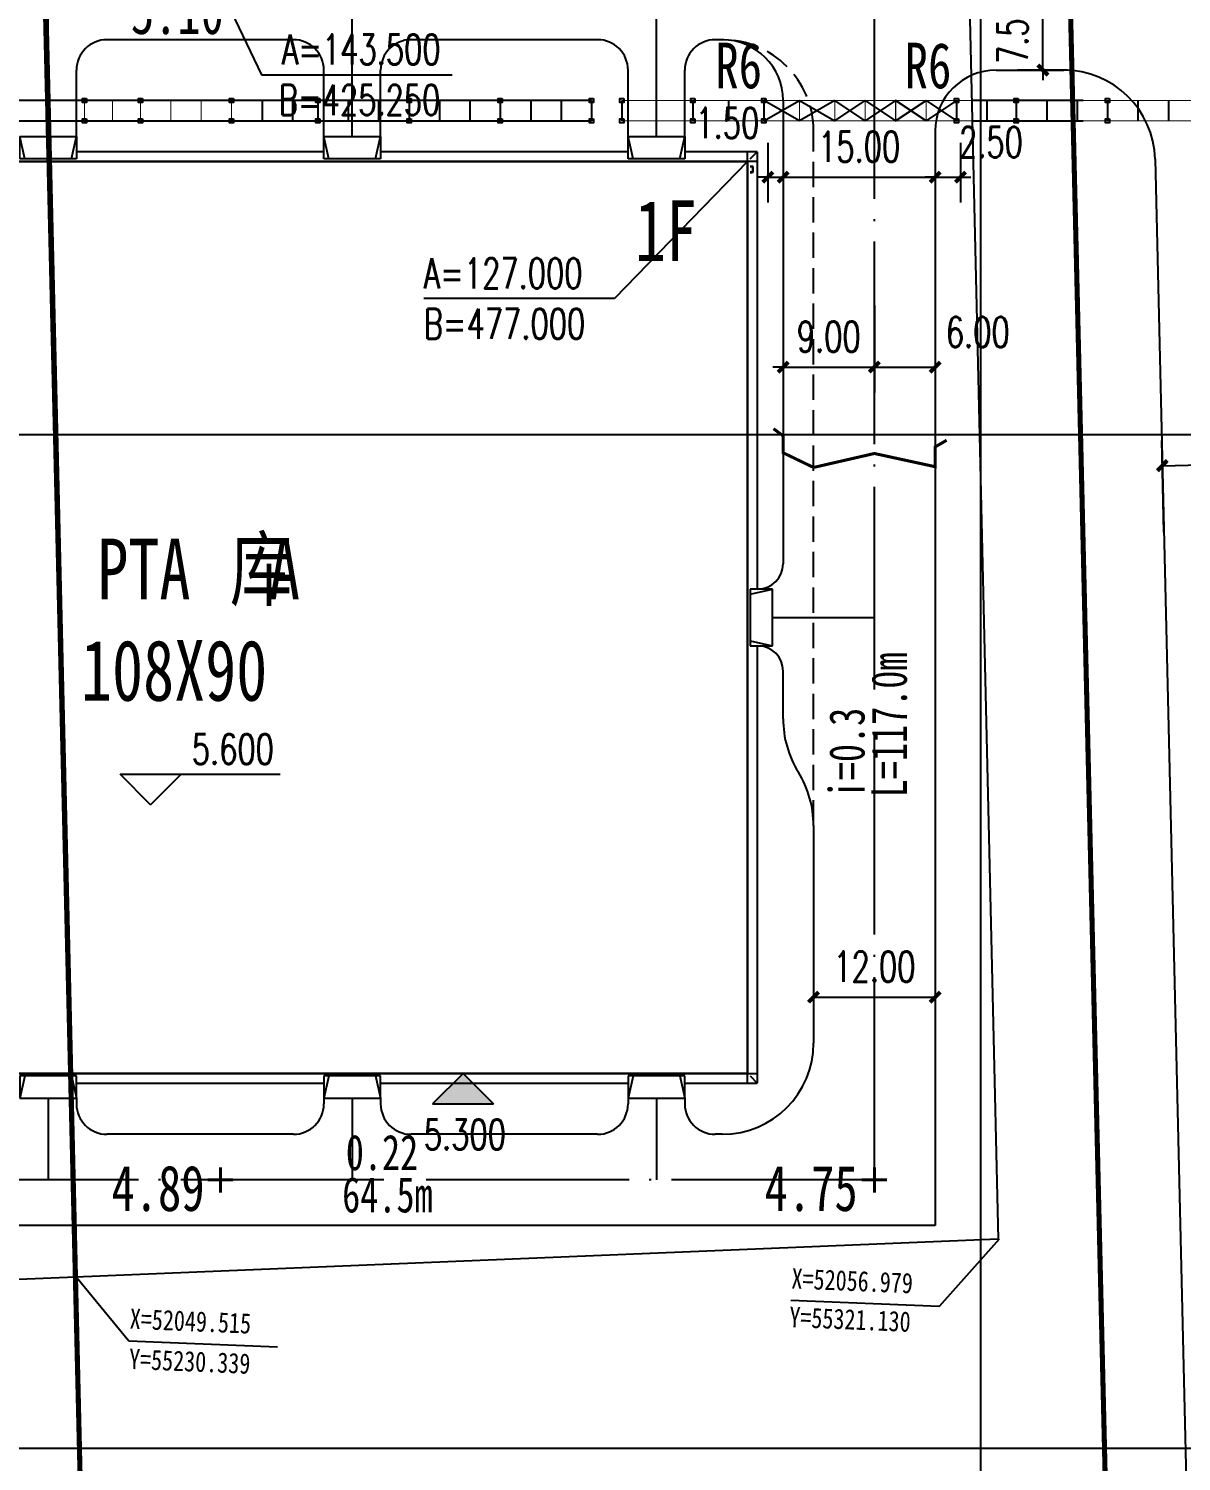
# Model space of a CAD drawing. Extents: x -170 to 1091, y -90 to 504.
# Drawn here: x 406.1 to 519.8, y -1.3 to 140.1 of the extents above; entities that cross this region are included whole.
import ezdxf

# ---------------------------------------------------------------- set-up
doc = ezdxf.new("R2010")
doc.units = 0
doc.header["$LTSCALE"] = 1000
for name, pattern in [('CENTER2', [28.575, 19.05, -3.175, 3.175, -3.175]), ('DASH', [0.35, 0.25, -0.1]), ('DOTE', [2.42, 2, -0.2, 0.02, -0.2])]:
    doc.linetypes.add(name, pattern=pattern)
doc.layers.get('0').update_dxf_attribs({"linetype": 'CONTINUOUS'})
doc.layers.get('Defpoints').update_dxf_attribs({"linetype": 'CONTINUOUS'})
for name, color, linetype in [('DIM_COOR', 3, 'CONTINUOUS'), ('DIM_ELEV', 3, 'CONTINUOUS'), ('DIM_SYMB', 3, 'CONTINUOUS'), ('DOTE', 1, 'DOTE'), ('GROUND', 2, 'CONTINUOUS'), ('PUB_DIM', 3, 'CONTINUOUS'), ('PUB_TEXT', 7, 'CONTINUOUS'), ('road', 2, 'CONTINUOUS'), ('定位中心线', 3, 'CENTER2'), ('方格网', 6, 'CONTINUOUS'), ('管架', 30, 'CONTINUOUS'), ('选址蓝线', 5, 'CONTINUOUS'), ('道路HK', 1, 'CONTINUOUS')]:
    doc.layers.add(name, color=color, linetype=linetype)
doc.styles.add('_TCH_DIM', font='SIMPLEX', dxfattribs={"bigfont": 'GBCBIG'})
doc.styles.add('DIM_FONT', font='SIMPLEX', dxfattribs={"width": 0.7, "bigfont": 'GBCBIG'})
doc.styles.add('HZ', font='', dxfattribs={"width": 0.75})
doc.styles.get("Standard").update_dxf_attribs({"font": '', "width": 0.75})
doc.styles.get('HZ').set_extended_font_data('SimSun')
doc.styles.get('STANDARD').set_extended_font_data('SimSun')
doc.dimstyles.new('DIMN1', dxfattribs={"dimscale": 0.01, "dimtxt": 300, "dimasz": 100, "dimexe": 250, "dimexo": 300, "dimgap": 150, "dimtad": 1, "dimtxsty": 'DIM_FONT', "dimblk": 'ARCHTICK', "dimcen": 2.5, "dimclrt": 7, "dimazin": 2, "dimtfac": 1, "dimtdec": 0, "dimtix": 1, "dimtmove": 2, "dimatfit": 3, "dimldrblk": 'ARCHTICK'})

# ---------------------------------------------------------------- blocks, each defined once
blk = doc.blocks.new('A$C5E2113E2')
at = {"layer": 'DOTE', "linetype": 'DOTE'}
for p, q in [((2.44, 1.44), (2.44, 93.44)), ((110.44, 1.44), (110.44, 93.44)), ((1.44, 92.44), (111.44, 92.44)), ((1.44, 2.44), (111.44, 2.44))]:
    blk.add_line(p, q, dxfattribs=at)
at = {"layer": 'GROUND'}
for p, q in [((15.14, 92.68), (14.64, 94.88)), ((14.64, 92.68), (14.64, 94.88)), ((14.64, 94.88), (20.24, 94.88)), ((19.74, 92.68), (20.24, 94.88)), ((20.24, 94.88), (20.24, 92.68)), ((39.14, 92.68), (38.64, 94.88)), ((38.64, 92.68), (38.64, 94.88)), ((38.64, 94.88), (44.24, 94.88)), ((43.74, 92.68), (44.24, 94.88)), ((44.24, 94.88), (44.24, 92.68)), ((69.14, 92.68), (68.64, 94.88)), ((68.64, 92.68), (68.64, 94.88)), ((68.64, 94.88), (74.24, 94.88)), ((73.74, 92.68), (74.24, 94.88)), ((74.24, 94.88), (74.24, 92.68)), ((99.14, 92.68), (98.64, 94.88)), ((98.64, 92.68), (98.64, 94.88)), ((98.64, 94.88), (104.24, 94.88)), ((103.74, 92.68), (104.24, 94.88)), ((104.24, 94.88), (104.24, 92.68)), ((14.64, 93.38), (1.5, 93.38)), ((1.5, 93.38), (1.5, 50.24)), ((2.2, 92.68), (1.5, 93.38)), ((38.64, 93.38), (20.24, 93.38)), ((55.74, 93.38), (44.24, 93.38)), ((68.64, 93.38), (55.74, 93.38)), ((98.64, 93.38), (74.24, 93.38)), ((111.38, 93.38), (104.24, 93.38)), ((110.68, 92.68), (111.38, 93.38)), ((111.38, 93.38), (111.38, 50.24)), ((20.24, 92.68), (14.64, 92.68)), ((44.24, 92.68), (38.64, 92.68)), ((74.24, 92.68), (68.64, 92.68)), ((104.24, 92.68), (98.64, 92.68)), ((110.93, 91.94), (110.68, 91.94)), ((110.98, 91.89), (110.68, 91.89)), ((110.98, 91.89), (110.93, 91.94)), ((110.95, 91.39), (110.95, 91.89)), ((110.98, 91.39), (110.98, 91.89)), ((110.68, 91.39), (110.98, 91.39)), ((110.68, 91.34), (110.93, 91.34)), ((110.98, 91.39), (110.93, 91.34)), ((2.2, 49.74), (0, 50.24)), ((0, 50.24), (2.2, 50.24)), ((0, 44.64), (0, 50.24)), ((2.2, 50.24), (2.2, 44.64)), ((110.68, 49.74), (112.88, 50.24)), ((112.88, 50.24), (110.68, 50.24)), ((110.68, 50.24), (110.68, 44.64)), ((112.88, 44.64), (112.88, 50.24)), ((2.2, 45.14), (0, 44.64)), ((2.2, 44.64), (0, 44.64)), ((1.5, 44.64), (1.5, 1.5)), ((110.68, 45.14), (112.88, 44.64)), ((110.68, 44.64), (112.88, 44.64)), ((111.38, 44.64), (111.38, 1.5)), ((2.2, 2.2), (1.5, 1.5)), ((1.5, 1.5), (14.64, 1.5)), ((15.14, 2.2), (14.64, 0)), ((20.24, 2.2), (14.64, 2.2)), ((14.64, 2.2), (14.64, 0)), ((19.74, 2.2), (20.24, 0)), ((20.24, 0), (20.24, 2.2)), ((20.24, 1.5), (38.64, 1.5)), ((39.14, 2.2), (38.64, 0)), ((44.24, 2.2), (38.64, 2.2)), ((38.64, 2.2), (38.64, 0)), ((43.74, 2.2), (44.24, 0)), ((44.24, 0), (44.24, 2.2)), ((44.24, 1.5), (68.64, 1.5)), ((69.14, 2.2), (68.64, 0)), ((74.24, 2.2), (68.64, 2.2)), ((68.64, 2.2), (68.64, 0)), ((73.74, 2.2), (74.24, 0)), ((74.24, 0), (74.24, 2.2)), ((74.24, 1.5), (98.64, 1.5)), ((99.14, 2.2), (98.64, 0)), ((104.24, 2.2), (98.64, 2.2)), ((98.64, 2.2), (98.64, 0)), ((103.74, 2.2), (104.24, 0)), ((104.24, 0), (104.24, 2.2)), ((104.24, 1.5), (111.38, 1.5)), ((110.68, 2.2), (111.38, 1.5)), ((14.64, 0), (20.24, 0)), ((38.64, 0), (44.24, 0)), ((68.64, 0), (74.24, 0)), ((98.64, 0), (104.24, 0))]:
    blk.add_line(p, q, dxfattribs=at)
blk = doc.blocks.new('_ArchTick')
at = {"color": 0, "linetype": 'ByBlock', "const_width": 0.4}
blk.add_lwpolyline([(-0.5, -0.5), (0.5, 0.5)], dxfattribs=at)
blk = doc.blocks.new('*D65')
at = {"layer": 'Defpoints', "color": 0, "linetype": 'Continuous', "transparency": 16777216}
for p in [(480.5, 115.77), (489.5, 115.77), (489.5, 106.7)]:
    blk.add_point(p, dxfattribs=at)
at = {"layer": 'PUB_DIM', "color": 0, "linetype": 'Continuous', "lineweight": -2, "transparency": 16777216}
for p, q in [((480.5, 112.77), (480.5, 104.2)), ((489.5, 112.77), (489.5, 104.2)), ((480.5, 106.7), (479.5, 106.7)), ((480.5, 106.7), (489.5, 106.7)), ((489.5, 106.7), (490.5, 106.7))]:
    blk.add_line(p, q, dxfattribs=at)
blk.add_blockref('_ArchTick', (480.5, 106.7), dxfattribs=at)
at = {"layer": 'PUB_DIM', "color": 0, "linetype": 'Continuous', "lineweight": -2, "transparency": 16777216, "rotation": 180}
blk.add_blockref('_ArchTick', (489.5, 106.7), dxfattribs=at)
at = {"layer": 'PUB_DIM', "color": 7, "linetype": 'Continuous', "transparency": 16777216, "insert": (485, 109.7), "char_height": 3, "attachment_point": 5, "style": 'DIM_FONT'}
blk.add_mtext('\\A1;9.00', dxfattribs=at)
blk = doc.blocks.new('*D66')
at = {"layer": 'Defpoints', "color": 0, "linetype": 'Continuous', "transparency": 16777216}
for p in [(489.5, 115.77), (495.5, 115.77), (495.5, 106.7)]:
    blk.add_point(p, dxfattribs=at)
at = {"layer": 'PUB_DIM', "color": 0, "linetype": 'Continuous', "lineweight": -2, "transparency": 16777216}
for p, q in [((489.5, 112.77), (489.5, 104.2)), ((495.5, 112.77), (495.5, 104.2)), ((489.5, 106.7), (495.5, 106.7))]:
    blk.add_line(p, q, dxfattribs=at)
at = {"layer": 'PUB_DIM', "color": 0, "linetype": 'Continuous', "lineweight": -2, "transparency": 16777216, "rotation": 180}
blk.add_blockref('_ArchTick', (489.5, 106.7), dxfattribs=at)
at = {"layer": 'PUB_DIM', "color": 0, "linetype": 'Continuous', "lineweight": -2, "transparency": 16777216}
blk.add_blockref('_ArchTick', (495.5, 106.7), dxfattribs=at)
at = {"layer": 'PUB_DIM', "color": 7, "linetype": 'Continuous', "transparency": 16777216, "insert": (499.7, 110.15), "char_height": 3, "attachment_point": 5, "style": 'DIM_FONT'}
blk.add_mtext('\\A1;6.00', dxfattribs=at)
blk = doc.blocks.new('*D74')
at = {"layer": 'Defpoints', "color": 0, "linetype": 'Continuous', "transparency": 16777216}
for p in [(483.5, 53.61), (495.5, 53.61), (495.5, 44.54)]:
    blk.add_point(p, dxfattribs=at)
at = {"layer": 'PUB_DIM', "color": 0, "linetype": 'Continuous', "lineweight": -2, "transparency": 16777216}
for p, q in [((483.5, 50.61), (483.5, 42.04)), ((495.5, 50.61), (495.5, 42.04)), ((483.5, 44.54), (495.5, 44.54))]:
    blk.add_line(p, q, dxfattribs=at)
at = {"layer": 'PUB_DIM', "color": 0, "linetype": 'Continuous', "lineweight": -2, "transparency": 16777216, "rotation": 180}
blk.add_blockref('_ArchTick', (483.5, 44.54), dxfattribs=at)
at = {"layer": 'PUB_DIM', "color": 0, "linetype": 'Continuous', "lineweight": -2, "transparency": 16777216}
blk.add_blockref('_ArchTick', (495.5, 44.54), dxfattribs=at)
at = {"layer": 'PUB_DIM', "color": 7, "linetype": 'Continuous', "transparency": 16777216, "insert": (489.5, 47.54), "char_height": 3, "attachment_point": 5, "style": 'DIM_FONT'}
blk.add_mtext('\\A1;12.00', dxfattribs=at)
blk = doc.blocks.new('*D75')
at = {"layer": 'Defpoints', "color": 0, "linetype": 'Continuous', "transparency": 16777216}
for p in [(495.5, 131.82), (498, 131.82), (498, 125.44)]:
    blk.add_point(p, dxfattribs=at)
at = {"layer": 'PUB_DIM', "color": 0, "linetype": 'Continuous', "lineweight": -2, "transparency": 16777216}
for p, q in [((495.5, 128.82), (495.5, 122.94)), ((498, 128.82), (498, 122.94)), ((495.5, 125.44), (494.5, 125.44)), ((495.5, 125.44), (498, 125.44)), ((498, 125.44), (499, 125.44))]:
    blk.add_line(p, q, dxfattribs=at)
blk.add_blockref('_ArchTick', (495.5, 125.44), dxfattribs=at)
at = {"layer": 'PUB_DIM', "color": 0, "linetype": 'Continuous', "lineweight": -2, "transparency": 16777216, "rotation": 180}
blk.add_blockref('_ArchTick', (498, 125.44), dxfattribs=at)
at = {"layer": 'PUB_DIM', "color": 7, "linetype": 'Continuous', "transparency": 16777216, "insert": (501, 128.89), "char_height": 3, "attachment_point": 5, "style": 'DIM_FONT'}
blk.add_mtext('\\A1;2.50', dxfattribs=at)
blk = doc.blocks.new('*D76')
at = {"layer": 'Defpoints', "color": 0, "linetype": 'Continuous', "transparency": 16777216}
for p in [(480.5, 131.82), (495.5, 131.82), (495.5, 125.44)]:
    blk.add_point(p, dxfattribs=at)
at = {"layer": 'PUB_DIM', "color": 0, "linetype": 'Continuous', "lineweight": -2, "transparency": 16777216}
for p, q in [((480.5, 128.82), (480.5, 122.94)), ((495.5, 128.82), (495.5, 122.94)), ((480.5, 125.44), (495.5, 125.44))]:
    blk.add_line(p, q, dxfattribs=at)
at = {"layer": 'PUB_DIM', "color": 0, "linetype": 'Continuous', "lineweight": -2, "transparency": 16777216, "rotation": 180}
blk.add_blockref('_ArchTick', (480.5, 125.44), dxfattribs=at)
at = {"layer": 'PUB_DIM', "color": 0, "linetype": 'Continuous', "lineweight": -2, "transparency": 16777216}
blk.add_blockref('_ArchTick', (495.5, 125.44), dxfattribs=at)
at = {"layer": 'PUB_DIM', "color": 7, "linetype": 'Continuous', "transparency": 16777216, "insert": (488, 128.44), "char_height": 3, "attachment_point": 5, "style": 'DIM_FONT'}
blk.add_mtext('\\A1;15.00', dxfattribs=at)
blk = doc.blocks.new('*D77')
at = {"layer": 'Defpoints', "color": 0, "linetype": 'Continuous', "transparency": 16777216}
for p in [(479, 131.82), (480.5, 131.82), (480.5, 125.44)]:
    blk.add_point(p, dxfattribs=at)
at = {"layer": 'PUB_DIM', "color": 0, "linetype": 'Continuous', "lineweight": -2, "transparency": 16777216}
for p, q in [((479, 128.82), (479, 122.94)), ((480.5, 128.82), (480.5, 122.94)), ((479, 125.44), (478, 125.44)), ((479, 125.44), (480.5, 125.44)), ((480.5, 125.44), (481.5, 125.44))]:
    blk.add_line(p, q, dxfattribs=at)
blk.add_blockref('_ArchTick', (479, 125.44), dxfattribs=at)
at = {"layer": 'PUB_DIM', "color": 0, "linetype": 'Continuous', "lineweight": -2, "transparency": 16777216, "rotation": 180}
blk.add_blockref('_ArchTick', (480.5, 125.44), dxfattribs=at)
at = {"layer": 'PUB_DIM', "color": 7, "linetype": 'Continuous', "transparency": 16777216, "insert": (475, 130.79), "char_height": 3, "attachment_point": 5, "style": 'DIM_FONT'}
blk.add_mtext('\\A1;1.50', dxfattribs=at)
blk = doc.blocks.new('*D78')
at = {"layer": 'Defpoints', "color": 0, "linetype": 'Continuous', "transparency": 16777216}
for p in [(545.89, 97.63), (546.12, 88.07), (518.12, 87.41)]:
    blk.add_point(p, dxfattribs=at)
at = {"layer": 'PUB_DIM', "color": 0, "linetype": 'Continuous', "lineweight": -2, "transparency": 16777216}
for p, q in [((518.05, 90.41), (517.84, 99.47)), ((546.04, 91.07), (545.83, 100.13)), ((517.9, 96.97), (545.89, 97.63))]:
    blk.add_line(p, q, dxfattribs=at)
for p, rotation in [((517.9, 96.97), 181.3562087821446), ((545.89, 97.63), 1.356208782144626)]:
    blk.add_blockref('_ArchTick', p, dxfattribs=dict(at, rotation=rotation))
at = {"layer": 'PUB_DIM', "color": 7, "linetype": 'Continuous', "transparency": 16777216, "insert": (531.82, 100.3), "char_height": 3, "attachment_point": 5, "rotation": 1.3562, "style": 'DIM_FONT'}
blk.add_mtext('\\A1;28.00', dxfattribs=at)
blk = doc.blocks.new('*D86')
at = {"layer": 'Defpoints', "color": 0, "linetype": 'Continuous', "transparency": 16777216}
for p in [(506.13, 143.5), (511.55, 143.5), (511.55, 136)]:
    blk.add_point(p, dxfattribs=at)
at = {"layer": 'PUB_DIM', "color": 0, "linetype": 'Continuous', "lineweight": -2, "transparency": 16777216}
for p, q in [((506.13, 143.5), (506.13, 144.5)), ((508.55, 143.5), (503.63, 143.5)), ((506.13, 136), (506.13, 143.5)), ((508.55, 136), (503.63, 136)), ((506.13, 136), (506.13, 135))]:
    blk.add_line(p, q, dxfattribs=at)
for p, rotation in [((506.13, 143.5), 270), ((506.13, 136), 90)]:
    blk.add_blockref('_ArchTick', p, dxfattribs=dict(at, rotation=rotation))
at = {"layer": 'PUB_DIM', "color": 7, "linetype": 'Continuous', "transparency": 16777216, "insert": (503.13, 139.75), "char_height": 3, "attachment_point": 5, "rotation": 90, "style": 'DIM_FONT'}
blk.add_mtext('\\A1;7.50', dxfattribs=at)

msp = doc.modelspace()

# ---------------------------------------------------------------- hatches: boundary and pattern name
at = {"layer": 'DIM_ELEV', "linetype": 'Continuous'}
msp.add_hatch(color=256, dxfattribs=at).paths.add_polyline_path([(448.93008, 37), (445.93008, 34), (451.93008, 34)])

# ---------------------------------------------------------------- linework, layer by layer
at = {"linetype": 'Continuous'}
for p, q in [((474.5, 139), (474.5, 139)), ((369, 127), (477, 127)), ((369, 127), (477, 127)), ((477, 127), (477, 37)), ((477, 127), (477, 37)), ((369, 37), (477, 37)), ((477, 37), (369, 37))]:
    msp.add_line(p, q, dxfattribs=at)
at = {"linetype": 'DASH', "ltscale": 0.01}
msp.add_line((483.5, 61.46435), (483.5, 130), dxfattribs=at)
at = {"ltscale": 50, "const_width": 0.1}
for points in [[(393.5, 133), (393.5, 131), (461.6, 131)], [(461.6, 133), (393.5, 133)], [(408.1, 131.04102), (408.1, 133)], [(411.6, 131.04102), (411.6, 133)], [(414.35, 131.04102), (414.35, 133)], [(417.1, 131.04102), (417.1, 133)], [(420.1, 131.04102), (420.1, 133)], [(423.1, 131.04102), (423.1, 133)], [(426.1, 131.04102), (426.1, 133)], [(429.1, 133), (429.1, 131)], [(432.1, 133), (432.1, 131)], [(434.6, 133), (434.6, 131)], [(437.6, 133), (437.6, 131)], [(440.6, 133), (440.6, 131)], [(443.6, 133), (443.6, 131)], [(446.6, 133), (446.6, 131)], [(449.6, 133), (449.6, 131)], [(452.6, 133), (452.6, 131)], [(455.6, 133), (455.6, 131)], [(458.6, 133), (458.6, 131)], [(461.6, 133), (461.6, 131)], [(591, 133), (464.6, 133)], [(464.6, 133), (464.6, 131)], [(471.6, 133), (471.6, 131)], [(475.1, 133), (475.1, 131)], [(464.6, 131), (591, 131)]]:
    msp.add_lwpolyline(points, dxfattribs=at)
at = {"ltscale": 50, "const_width": 0.1, "elevation": 0}
for points in [[(478.6, 133), (478.6, 131)], [(482.1, 133), (482.1, 131)], [(485.6, 133), (485.6, 131)], [(488.6, 133), (488.6, 131)], [(491.6, 133), (491.6, 131)], [(494.6, 133), (494.6, 131)], [(497.6, 133), (497.6, 131)], [(500.6, 133), (500.6, 131)], [(503.5, 133), (503.5, 131)], [(506.5, 133), (506.5, 131)], [(509.5, 133), (509.5, 131)], [(512.5, 133), (512.5, 131)], [(515.5, 133), (515.5, 131)], [(518.5, 133), (518.5, 131)]]:
    msp.add_lwpolyline(points, dxfattribs=at)
at = {"linetype": 'Continuous', "const_width": 0.3, "flags": 128}
for points in [[(496.6284, 99.47879), (495.5, 98.82601), (495.5, 96.86767), (489.5, 98.17323), (483.5, 96.79514), (480.5, 98.24576), (480.5, 99.91398), (479.55349, 100.61515)], [(425, 27.74591), (425, 25.25409)], [(489.5, 27.74591), (489.5, 25.25409)], [(423.75409, 26.5), (426.24591, 26.5)], [(488.25409, 26.5), (490.74591, 26.5)]]:
    msp.add_lwpolyline(points, dxfattribs=at)
at = {"linetype": 'DASH', "ltscale": 0.01}
msp.add_arc((474.5, 130), 9, 0, 90, dxfattribs=at)
at = {"layer": 'DIM_COOR', "color": 3, "linetype": 'Continuous'}
for p, q in [((425.25, 143.5), (429.04591, 135.54723)), ((429.04591, 135.54723), (447.85591, 135.54723))]:
    msp.add_line(p, q, dxfattribs=at)
at = {"layer": 'DIM_COOR', "color": 4, "linetype": 'Continuous'}
for p, q in [((477, 127), (463.86349, 113.46241)), ((463.86349, 113.46241), (445.05349, 113.46241))]:
    msp.add_line(p, q, dxfattribs=at)
at = {"layer": 'DIM_ELEV', "linetype": 'Continuous'}
for p, q in [((418.11119, 63.51981), (415.11119, 66.51981)), ((415.11119, 66.51981), (430.87435, 66.51981)), ((418.11119, 63.51981), (421.11119, 66.51981)), ((448.93008, 37), (445.93008, 34)), ((448.93008, 37), (451.93008, 34)), ((445.93008, 34), (451.93008, 34))]:
    msp.add_line(p, q, dxfattribs=at)
at = {"layer": 'DIM_SYMB', "linetype": 'Continuous'}
for points in [[(417.80842, 133.73961, 0, 0, 0), (415.00007, 136.62151, 0.4, 0, 0), (413.9532, 137.69579, 0, 0, 0)], [(454.79688, 133.73961, 0, 0, 0), (451.98852, 136.62151, 0.4, 0, 0), (450.94166, 137.69579, 0, 0, 0)], [(489.5, 74.14019, 0, 0, 0), (489.5, 63.07372, 0.8, 0, 0), (489.5, 60.07372, 0, 0, 0)], [(478.66543, 59.23466, 0, 0, 0), (480.3196, 57.05246, 0.4, 0, 0), (481.22573, 55.85709, 0, 0, 0)], [(422.29124, 34.99794, 0, 0, 0), (419.07176, 32.91334, 0.4, 0, 0), (417.81266, 32.09807, 0, 0, 0)], [(427.70876, 34.99794, 0, 0, 0), (430.92824, 32.91334, 0.4, 0, 0), (432.18734, 32.09807, 0, 0, 0)], [(457.02901, 34.99794, 0, 0, 0), (460.24849, 32.91334, 0.4, 0, 0), (461.50759, 32.09807, 0, 0, 0)], [(434.66905, 26.5, 0, 0, 0), (445.73552, 26.5, 0.8, 0, 0), (448.73552, 26.5, 0, 0, 0)]]:
    msp.add_lwpolyline(points, format="xyseb", dxfattribs=at)
at = {"layer": 'DOTE', "ltscale": 0.01}
for q in [(489.5, 413), (-2.5, 26.5)]:
    msp.add_line((489.5, 26.5), q, dxfattribs=at)
at = {"layer": 'DOTE', "ltscale": 10}
for p, q in [((408, 129.44), (408, 143.5)), ((438, 129.44), (438, 143.5)), ((468, 129.44), (468, 143.5)), ((479.44, 82), (489.5, 82)), ((408, 34.56), (408, 26.5)), ((438, 34.56), (438, 26.5)), ((468, 34.56), (468, 26.5))]:
    msp.add_line(p, q, dxfattribs=at)
at = {"layer": 'DOTE', "linetype": 'DOTE', "ltscale": 0.01, "const_width": 0.5, "flags": 128}
msp.add_lwpolyline([(26.19028, 286.22262), (23.56821, 434.44816), (400.99488, 434.45822), (411.28068, -8.0828), (-14.91554, -25.63548), (-15.93853, 284.5683)], close=True, dxfattribs=at)
at = {"layer": 'DOTE', "linetype": 'DOTE', "ltscale": 15, "const_width": 0.5, "flags": 128}
msp.add_lwpolyline([(407.2197, 163.73681), (508.32959, 163.77917), (512.2922, -3.87853), (411.28058, -8.07834)], close=True, dxfattribs=at)
at = {"layer": 'road', "linetype": 'Continuous'}
for p, q in [((432.2, 139), (413.8, 139)), ((462.2, 139), (443.8, 139)), ((474.5, 139), (473.8, 139)), ((410.8, 129.44), (410.8, 136)), ((435.2, 129.44), (435.2, 136)), ((440.8, 129.44), (440.8, 136)), ((465.2, 129.44), (465.2, 136)), ((470.8, 129.44), (470.8, 136)), ((501.5, 136), (508.18366, 136)), ((480.5, 133), (480.5, 87.3)), ((495.5, 130), (495.5, 22)), ((480.5, 87.5), (480.5, 87.3)), ((480.5, 72), (480.5, 76.7)), ((483.5, 61.46435), (483.5, 40)), ((410.8, 34.56), (410.8, 34)), ((435.2, 34.56), (435.2, 34)), ((440.8, 34.56), (440.8, 34)), ((465.2, 34.56), (465.2, 34)), ((470.8, 34.56), (470.8, 34)), ((410.37229, 31), (410.35695, 31)), ((432.2, 31), (413.8, 31)), ((462.2, 31), (443.8, 31)), ((474.5, 31), (473.8, 31)), ((495.5, 22), (-8.5, 22))]:
    msp.add_line(p, q, dxfattribs=at)
for centre, radius, start, end in [((413.8, 136), 3, 90, 180), ((432.2, 136), 3, 0, 90), ((443.8, 136), 3, 90, 180), ((462.2, 136), 3, 0, 90), ((473.8, 136), 3, 90, 180), ((474.5, 133), 6, 0, 90), ((501.5, 130), 6, 90, 180), ((508.18366, 127), 9, 1.3561367, 90), ((478, 87.3), 2.5, 270, 0), ((478, 76.7), 2.5, 0, 90), ((490.5, 72), 10, 180, 211.7883306), ((473.5, 61.46435), 10, 0, 31.7883306), ((474.5, 40), 9, 270, 0), ((413.8, 34), 3, 180, 270), ((432.2, 34), 3, 270, 0), ((443.8, 34), 3, 180, 270), ((462.2, 34), 3, 270, 0), ((473.8, 34), 3, 180, 270)]:
    msp.add_arc(centre, radius, start, end, dxfattribs=at)
at = {"layer": '定位中心线', "linetype": 'ByBlock'}
for points in [[(411.8, 133.2), (411.8, 132.8), (411.4, 132.8), (411.4, 133.2)], [(417.3, 133.2), (417.3, 132.8), (416.9, 132.8), (416.9, 133.2)], [(426.3, 133.2), (426.3, 132.8), (425.9, 132.8), (425.9, 133.2)], [(434.8, 133.2), (434.8, 132.8), (434.4, 132.8), (434.4, 133.2)], [(443.8, 133.2), (443.8, 132.8), (443.4, 132.8), (443.4, 133.2)], [(452.8, 133.2), (452.8, 132.8), (452.4, 132.8), (452.4, 133.2)], [(461.8, 133.2), (461.8, 132.8), (461.4, 132.8), (461.4, 133.2)], [(464.8, 133.2), (464.8, 132.8), (464.4, 132.8), (464.4, 133.2)], [(471.8, 133.2), (471.8, 132.8), (471.4, 132.8), (471.4, 133.2)], [(411.8, 131.2), (411.8, 130.8), (411.4, 130.8), (411.4, 131.2)], [(417.3, 131.2), (417.3, 130.8), (416.9, 130.8), (416.9, 131.2)], [(426.3, 131.2), (426.3, 130.8), (425.9, 130.8), (425.9, 131.2)], [(434.8, 131.2), (434.8, 130.8), (434.4, 130.8), (434.4, 131.2)], [(443.8, 131.2), (443.8, 130.8), (443.4, 130.8), (443.4, 131.2)], [(452.8, 131.2), (452.8, 130.8), (452.4, 130.8), (452.4, 131.2)], [(461.8, 131.2), (461.8, 130.8), (461.4, 130.8), (461.4, 131.2)], [(464.8, 131.2), (464.8, 130.8), (464.4, 130.8), (464.4, 131.2)], [(471.8, 131.2), (471.8, 130.8), (471.4, 130.8), (471.4, 131.2)]]:
    msp.add_lwpolyline(points, close=True, dxfattribs=at)
at = {"layer": '定位中心线', "linetype": 'ByBlock', "elevation": 0}
for points in [[(478.8, 133.2), (478.8, 132.8), (478.4, 132.8), (478.4, 133.2)], [(497.8, 133.2), (497.8, 132.8), (497.4, 132.8), (497.4, 133.2)], [(503.7, 133.2), (503.7, 132.8), (503.3, 132.8), (503.3, 133.2)], [(512.7, 133.2), (512.7, 132.8), (512.3, 132.8), (512.3, 133.2)], [(478.8, 131.2), (478.8, 130.8), (478.4, 130.8), (478.4, 131.2)], [(497.8, 131.2), (497.8, 130.8), (497.4, 130.8), (497.4, 131.2)], [(503.7, 131.2), (503.7, 130.8), (503.3, 130.8), (503.3, 131.2)], [(512.7, 131.2), (512.7, 130.8), (512.3, 130.8), (512.3, 131.2)]]:
    msp.add_lwpolyline(points, close=True, dxfattribs=at)
at = {"layer": '方格网', "color": 6, "linetype": 'Continuous'}
for p, q in [((500, -54.65023), (500, 494.06478)), ((850.549, 100), (-76.88164, 100)), ((850.549, 0), (-76.88164, 0))]:
    msp.add_line(p, q, dxfattribs=at)
at = {"layer": '管架', "ltscale": 1000}
for p, q in [((461.6, 133), (393.5, 133)), ((429.1, 133), (429.1, 131)), ((432.1, 133), (432.1, 131)), ((434.6, 133), (434.6, 131)), ((437.6, 133), (437.6, 131)), ((440.6, 133), (440.6, 131)), ((443.6, 133), (443.6, 131)), ((446.6, 133), (446.6, 131)), ((449.6, 133), (449.6, 131)), ((452.6, 133), (452.6, 131)), ((455.6, 133), (455.6, 131)), ((458.6, 133), (458.6, 131)), ((461.6, 133), (461.6, 131)), ((464.6, 133), (464.6, 131)), ((471.6, 133), (471.6, 131)), ((475.1, 133), (475.1, 131)), ((478.6, 133, 0), (478.6, 131, 0)), ((482.1, 131, 0), (478.6, 133, 0)), ((478.6, 131, 0), (482.1, 133, 0)), ((485.6, 133, 0), (482.1, 131, 0)), ((482.1, 133, 0), (485.6, 131, 0)), ((488.6, 131, 0), (485.6, 133, 0)), ((485.6, 131, 0), (488.6, 133, 0)), ((491.6, 133, 0), (488.6, 131, 0)), ((488.6, 133, 0), (491.6, 131, 0)), ((494.6, 131, 0), (491.6, 133, 0)), ((491.6, 131, 0), (494.6, 133, 0)), ((497.6, 133, 0), (494.6, 131, 0)), ((494.6, 133, 0), (497.6, 131, 0)), ((497.6, 133, 0), (497.6, 131, 0)), ((510.1, 133), (499.1, 133)), ((500.6, 133, 0), (500.6, 131, 0)), ((503.5, 133, 0), (503.5, 131, 0)), ((506.5, 133, 0), (506.5, 131, 0)), ((509.5, 133, 0), (509.5, 131, 0)), ((512.5, 133, 0), (512.5, 131, 0)), ((515.5, 133, 0), (515.5, 131, 0)), ((518.5, 133, 0), (518.5, 131, 0)), ((393.5, 131), (461.6, 131)), ((499.1, 131), (510.1, 131))]:
    msp.add_line(p, q, dxfattribs=at)
at = {"layer": '选址蓝线', "color": 0, "linetype": 'Continuous'}
for p, q in [((501.82107, 20.66875), (495.89968, 13.99476)), ((410.80171, 16.90144), (415.97173, 10.61842)), ((495.89968, 13.99476), (481.24534, 14.59233)), ((415.97173, 10.61842), (430.62613, 10.02222))]:
    msp.add_line(p, q, dxfattribs=at)
at = {"layer": '选址蓝线', "color": 5, "linetype": 'Continuous', "flags": 128}
for points in [[(26.19028, 286.22262), (23.56821, 434.44816), (400.99488, 434.45822), (410.69968, 16.91446), (0, 0), (-0.94049, 285.18659)], [(407.28721, 163.73392), (498.39442, 163.73635), (501.71981, 20.66308), (410.69968, 16.91446)]]:
    msp.add_lwpolyline(points, close=True, dxfattribs=at)
at = {"layer": '道路HK', "color": 1, "linetype": 'Continuous', "ltscale": 300}
msp.add_line((517.18114, 127.213), (520.8086, -26.01587), dxfattribs=at)

# ---------------------------------------------------------------- block references
at = {"linetype": 'Continuous'}
msp.add_blockref('A$C5E2113E2', (366.56079, 34.5603), dxfattribs=at)

# ---------------------------------------------------------------- texts
at = {"layer": 'PUB_TEXT', "linetype": 'Continuous', "width": 0.75}
for s, height, p in [('5.10', 4.5, (416.16127, 139.55725)), ('R6', 4.5, (473.82107, 134.20451)), ('R6', 4.5, (492.49953, 134.20451)), ('1F', 6, (465.87901, 117.15111)), ('库', 6, (425.92616, 83.77871)), ('PTA', 6, (412.85474, 83.77871)), ('A', 6, (429.78331, 83.77871)), ('108X90', 6, (411.24759, 73.77544)), ('0.22', 3.5, (437.36371, 27.46305)), ('4.89', 4.5, (414.24954, 23.43098)), ('4.75', 4.5, (478.66918, 23.43098)), ('64.5m', 3.5, (437.00217, 23.29068))]:
    msp.add_text(s, height=height, dxfattribs=at).set_placement(p)
at = {"layer": 'PUB_TEXT', "linetype": 'Continuous', "style": '_TCH_DIM', "width": 0.705882}
for s, p in [('A=143.500', (431.05591, 136.54823)), ('B=425.250', (430.75591, 131.57123)), ('A=127.000', (445.05349, 114.46341)), ('B=477.000', (445.05349, 109.48641)), ('5.600', (422.17435, 67.52081)), ('5.300', (445.06008, 29.499))]:
    msp.add_text(s, height=2.975, dxfattribs=at).set_placement(p)
at = {"layer": 'PUB_TEXT', "linetype": 'Continuous', "width": 0.75}
for s, p in [('L=117.0m', (492.70932, 64.25312)), ('i=0.3', (488.53695, 64.1542))]:
    msp.add_text(s, height=3.5, rotation=90, dxfattribs=at).set_placement(p)
at = {"layer": '选址蓝线', "color": 0, "linetype": 'Continuous', "style": 'HZ', "width": 0.8}
for s, p in [('X=52056.979', (481.29507, 15.7913)), ('X=52049.515', (416.02147, 11.81739)), ('Y=55321.130', (481.07674, 11.98771)), ('Y=55230.339', (415.94836, 7.84974))]:
    msp.add_text(s, height=2, rotation=357.6702412, dxfattribs=at).set_placement(p)

# ---------------------------------------------------------------- dimensions: what is measured, and where the dimension line sits
at = {"layer": 'PUB_DIM', "linetype": 'Continuous'}
for p1, p2, distance, picture, middle in [((511.55294, 136), (511.55294, 143.5), 5.42621, '*D86', (503.12673, 139.75)), ((480.5, 131.82117), (495.5, 131.82117), -6.3827, '*D76', (488, 128.43847)), ((480.5, 115.77144), (489.5, 115.77144), -9.07249, '*D65', (485, 109.69895)), ((518.12351, 87.40715), (546.11519, 88.06985), 9.56676, '*D78', (531.82192, 100.30174)), ((483.5, 53.60853), (495.5, 53.60853), -9.07249, '*D74', (489.5, 47.53604))]:
    dim = msp.add_aligned_dim(p1=p1, p2=p2, distance=distance, dimstyle='DIMN1', dxfattribs=at)
    dim.commit()
    dim.dimension.update_dxf_attribs({"geometry": picture, "text_midpoint": middle})
for base, p1, p2, picture, middle in [((480.5, 125.43847), (479, 131.82117), (480.5, 131.82117), '*D77', (475, 130.78883)), ((498, 125.43847), (495.5, 131.82117), (498, 131.82117), '*D75', (501, 128.88847)), ((495.5, 106.69895), (489.5, 115.77144), (495.5, 115.77144), '*D66', (499.7, 110.14895))]:
    dim = msp.add_linear_dim(base=base, p1=p1, p2=p2, angle=0, dimstyle='DIMN1', dxfattribs=at)
    dim.commit()
    dim.dimension.update_dxf_attribs({"geometry": picture, "text_midpoint": middle, "dimtype": 129})

doc.saveas('drawing.dxf')
